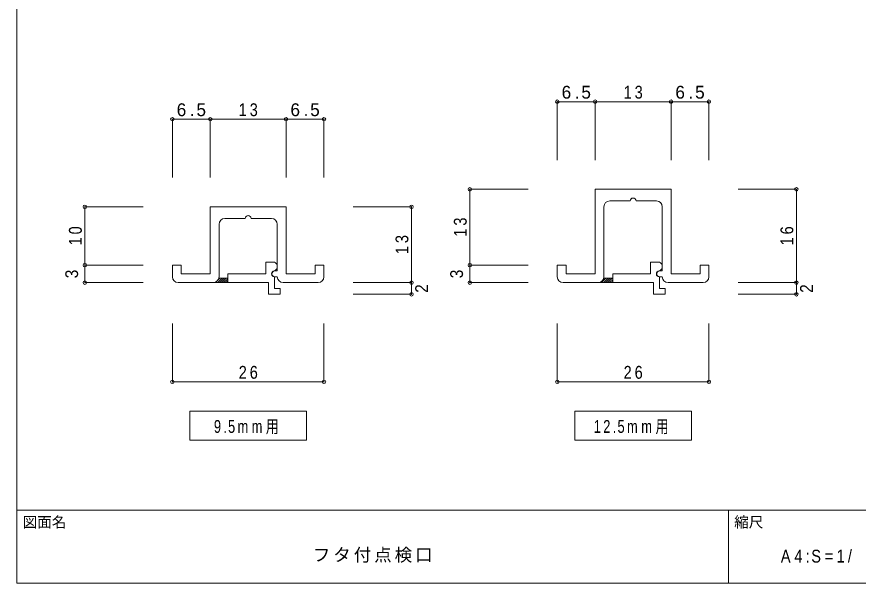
# Model space of a CAD drawing. Units: millimetres on the paper. Extents: x -141 to 141, y -98 to 98.
# Drawn here: x -141 to 3.3, y -97.5 to -0.5 of the extents above; entities that cross this region are included whole.
import ezdxf
from ezdxf.enums import TextEntityAlignment as Align

# ---------------------------------------------------------------- set-up
doc = ezdxf.new("R2010")
doc.units = ezdxf.units.MM
doc.header["$PDMODE"] = 32
doc.header["$PDSIZE"] = 0.6
for name, color, linetype, lineweight in [('0-0_ＫＢ製品', 2, 'Continuous', 9), ('0-2_ハッチ', 7, 'Continuous', 9), ('0-3_寸法', 4, 'Continuous', 9), ('0-5_文字', 7, 'Continuous', 9), ('0-8_他製品', 7, 'Continuous', 9), ('F-0_図面枠', 5, 'Continuous', 9), ('F-5_F-5ﾚｲﾔ', 7, 'Continuous', 9)]:
    doc.layers.add(name, color=color, linetype=linetype, lineweight=lineweight)
doc.styles.add('HGｺﾞｼｯｸM', font='')
doc.styles.get('HGｺﾞｼｯｸM').set_extended_font_data('HGｺﾞｼｯｸM')

msp = doc.modelspace()

# ---------------------------------------------------------------- linework, layer by layer
at = {"layer": '0-0_ＫＢ製品'}
for p, q in [((-41.833, -30), (-28.833, -30)), ((-41.833, -44.5), (-41.833, -30)), ((-28.833, -30), (-28.833, -44.5)), ((-107.833, -33), (-94.833, -33)), ((-107.833, -44.5), (-107.833, -33)), ((-94.833, -33), (-94.833, -44.5)), ((-40.333, -33), (-40.333, -45)), ((-39.333, -32), (-35.833, -32)), ((-31.333, -32), (-34.833, -32)), ((-30.333, -44), (-30.333, -33)), ((-106.333, -36), (-106.333, -45)), ((-105.333, -35), (-101.833, -35)), ((-97.333, -35), (-100.833, -35)), ((-96.333, -44), (-96.333, -36)), ((-114.333, -45), (-114.333, -43)), ((-114.333, -43), (-112.833, -43)), ((-112.833, -43), (-112.833, -44.5)), ((-98.333, -42.5), (-96.833, -42.5)), ((-98.333, -44.5), (-98.333, -42.5)), ((-89.833, -43), (-89.833, -44.5)), ((-88.333, -43), (-89.833, -43)), ((-88.333, -45), (-88.333, -43)), ((-48.333, -45), (-48.333, -43)), ((-48.333, -43), (-46.833, -43)), ((-46.833, -43), (-46.833, -44.5)), ((-32.333, -42.5), (-30.833, -42.5)), ((-32.333, -44.5), (-32.333, -42.5)), ((-23.833, -43), (-23.833, -44.5)), ((-22.333, -43), (-23.833, -43)), ((-22.333, -45), (-22.333, -43)), ((-112.833, -44.5), (-107.833, -44.5)), ((-104.833, -44.5), (-98.333, -44.5)), ((-104.833, -45.256), (-104.833, -44.5)), ((-96.777, -44.001), (-96.333, -44.001)), ((-89.833, -44.5), (-94.833, -44.5)), ((-46.833, -44.5), (-41.833, -44.5)), ((-38.833, -44.5), (-32.333, -44.5)), ((-38.833, -45.256), (-38.833, -44.5)), ((-30.777, -44.001), (-30.333, -44.001)), ((-23.833, -44.5), (-28.833, -44.5)), ((-113.333, -46), (-107.333, -46)), ((-104.833, -45.256), (-104.833, -46)), ((-104.833, -46), (-97.833, -46)), ((-97.833, -46), (-97.833, -48)), ((-96.833, -45), (-96.833, -47)), ((-96.777, -45.001), (-96.333, -45.001)), ((-89.333, -46), (-95.333, -46)), ((-47.333, -46), (-41.333, -46)), ((-38.833, -45.256), (-38.833, -46)), ((-38.833, -46), (-31.833, -46)), ((-31.833, -46), (-31.833, -48)), ((-30.833, -45), (-30.833, -47)), ((-30.777, -45.001), (-30.333, -45.001)), ((-23.333, -46), (-29.333, -46)), ((-95.833, -47), (-96.833, -47)), ((-95.833, -48), (-95.833, -47)), ((-29.833, -47), (-30.833, -47)), ((-29.833, -48), (-29.833, -47)), ((-97.833, -48), (-95.833, -48)), ((-31.833, -48), (-29.833, -48))]:
    msp.add_line(p, q, dxfattribs=at)
for centre, radius, start, end in [((-35.333, -32), 0.5, 0, 180), ((-39.333, -33), 1, 90, 180), ((-31.333, -33), 1, 0, 90), ((-101.333, -35), 0.5, 0, 180), ((-105.333, -36), 1, 90, 180), ((-97.333, -36), 1, 0, 90), ((-97.146, -43.25), 0.813, 292.61986, 67.38013), ((-31.146, -43.25), 0.813, 292.61986, 67.38013), ((-96.833, -44.5), 0.5, 90, 269.99998), ((-96.777, -44.501), 0.5, 90, 269.99998), ((-30.833, -44.5), 0.5, 90, 269.99998), ((-30.777, -44.501), 0.5, 90, 269.99998), ((-113.333, -45), 1, 180, 270), ((-107.333, -45), 1, 270, 0), ((-95.333, -45), 1, 180, 270), ((-89.333, -45), 1, 270, 0), ((-47.333, -45), 1, 180, 270), ((-41.333, -45), 1, 270, 0), ((-29.333, -45), 1, 180, 270), ((-23.333, -45), 1, 270, 0)]:
    msp.add_arc(centre, radius, start, end, dxfattribs=at)
at = {"layer": '0-2_ハッチ'}
for p, q in [((-107.265, -46), (-107.263, -45.998)), ((-106.912, -46), (-106.168, -45.256)), ((-106.558, -46), (-105.814, -45.256)), ((-106.205, -46), (-105.461, -45.256)), ((-105.851, -46), (-105.107, -45.256)), ((-105.498, -46), (-104.833, -45.336)), ((-105.144, -46), (-104.833, -45.689)), ((-41.08, -46), (-41.035, -45.954)), ((-40.727, -46), (-39.983, -45.256)), ((-40.379, -45.299), (-40.336, -45.256)), ((-40.373, -46), (-39.629, -45.256)), ((-40.02, -46), (-39.276, -45.256)), ((-39.666, -46), (-38.922, -45.256)), ((-39.312, -46), (-38.833, -45.521)), ((-38.959, -46), (-38.833, -45.874))]:
    msp.add_line(p, q, dxfattribs=at)
at = {"layer": '0-3_寸法'}
for p, q in [((-48.333, -15), (-41.833, -15)), ((-48.333, -15), (-48.333, -25)), ((-41.833, -15), (-41.833, -25)), ((-41.833, -15), (-28.833, -15)), ((-28.833, -15), (-28.833, -25)), ((-28.833, -15), (-22.333, -15)), ((-22.333, -15), (-22.333, -25)), ((-114.333, -18), (-107.833, -18)), ((-114.333, -18), (-114.333, -28)), ((-107.833, -18), (-107.833, -28)), ((-107.833, -18), (-94.833, -18)), ((-94.833, -18), (-94.833, -28)), ((-94.833, -18), (-88.333, -18)), ((-88.333, -18), (-88.333, -28)), ((-63.333, -30), (-63.333, -43)), ((-63.333, -30), (-53.333, -30)), ((-7.333, -30), (-17.333, -30)), ((-7.333, -30), (-7.333, -46)), ((-129.333, -43), (-129.333, -33)), ((-129.333, -33), (-119.333, -33)), ((-73.333, -33), (-83.333, -33)), ((-73.333, -46), (-73.333, -33)), ((-129.333, -46), (-129.333, -43)), ((-129.333, -43), (-119.333, -43)), ((-63.333, -43), (-53.333, -43)), ((-63.333, -43), (-63.333, -46)), ((-129.333, -46), (-119.333, -46)), ((-73.333, -46), (-83.333, -46)), ((-73.333, -48), (-73.333, -46)), ((-63.333, -46), (-53.333, -46)), ((-7.333, -46), (-17.333, -46)), ((-7.333, -46), (-7.333, -48)), ((-73.333, -48), (-83.333, -48)), ((-7.333, -48), (-17.333, -48)), ((-114.333, -63), (-114.333, -53)), ((-88.333, -63), (-88.333, -53)), ((-48.333, -63), (-48.333, -53)), ((-22.333, -63), (-22.333, -53)), ((-114.333, -63), (-88.333, -63)), ((-48.333, -63), (-22.333, -63))]:
    msp.add_line(p, q, dxfattribs=at)
for p in [(-48.333, -15), (-41.833, -15), (-28.833, -15), (-22.333, -15), (-114.333, -18), (-107.833, -18), (-94.833, -18), (-88.333, -18), (-63.333, -30), (-7.333, -30), (-129.333, -33), (-73.333, -33), (-129.333, -43), (-63.333, -43), (-129.333, -46), (-73.333, -46), (-63.333, -46), (-7.333, -46), (-73.333, -48), (-7.333, -48), (-114.333, -63), (-88.333, -63), (-48.333, -63), (-22.333, -63)]:
    msp.add_point(p, dxfattribs=at)
at = {"layer": '0-5_文字'}
for points in [[(-111.333, -73), (-91.333, -73), (-91.333, -68), (-111.333, -68)], [(-45.333, -73), (-25.333, -73), (-25.333, -68), (-45.333, -68)]]:
    msp.add_lwpolyline(points, close=True, dxfattribs=at)
at = {"layer": '0-8_他製品'}
for p, q in [((-107.333, -46), (-104.833, -46)), ((-106.367, -45.256), (-104.833, -45.256)), ((-38.833, -46), (-41.333, -46)), ((-40.367, -45.256), (-38.833, -45.256))]:
    msp.add_line(p, q, dxfattribs=at)
at = {"layer": 'F-0_図面枠'}
for p, q in [((-141, -97.5), (-141, 97.5)), ((-141, -85), (141, -85)), ((-19, -97.5), (-19, -85)), ((141, -97.5), (-141, -97.5))]:
    msp.add_line(p, q, dxfattribs=at)

# ---------------------------------------------------------------- texts
at = {"layer": '0-3_寸法', "color": 7, "style": 'HGｺﾞｼｯｸM', "width": 0.9}
for s, p in [('3', (-129.833, -45.25)), ('3', (-63.833, -45.25)), ('2', (-69.833, -47.75)), ('2', (-3.833, -47.75))]:
    msp.add_text(s, height=2.199, rotation=90, dxfattribs=at).set_placement(p, align=Align.BOTTOM_LEFT)
at = {"layer": '0-3_寸法', "color": 7, "char_height": 2.199, "attachment_point": 7, "style": 'HGｺﾞｼｯｸM'}
for s, insert in [('\\T1.38;6.5', (-47.583, -14.5)), ('\\T1.36;\\W0.85;13', (-36.958, -14.5)), ('\\T1.38;6.5', (-28.083, -14.5)), ('\\T1.38;6.5', (-113.583, -17.5)), ('\\T1.36;\\W0.85;13', (-102.958, -17.5)), ('\\T1.38;6.5', (-94.083, -17.5)), ('\\T1.36;\\W0.85;26', (-102.958, -62.5)), ('\\T1.36;\\W0.85;26', (-36.958, -62.5))]:
    msp.add_mtext(s, dxfattribs=dict(at, insert=insert))
at = {"layer": '0-3_寸法', "color": 7, "char_height": 2.199, "attachment_point": 7, "rotation": 90, "style": 'HGｺﾞｼｯｸM'}
for s, insert in [('\\T1.36;\\W0.85;13', (-63.833, -38.125)), ('\\T1.36;\\W0.85;10', (-129.833, -39.625)), ('\\T1.36;\\W0.85;16', (-7.833, -39.625)), ('\\T1.36;\\W0.85;13', (-73.833, -41.125))]:
    msp.add_mtext(s, dxfattribs=dict(at, insert=insert))
at = {"layer": '0-5_文字', "char_height": 2.199, "attachment_point": 7, "style": 'HGｺﾞｼｯｸM'}
for s, insert in [('\\T1.32;\\W0.75;9.5mm用', (-107.208, -72)), ('\\T1.33;\\W0.75;12.5mm用', (-42.083, -72))]:
    msp.add_mtext(s, dxfattribs=dict(at, insert=insert))
at = {"layer": 'F-0_図面枠', "color": 7, "style": 'HGｺﾞｼｯｸM'}
msp.add_text('図面名', height=1.833, dxfattribs=at).set_placement((-140, -88.5), align=Align.BOTTOM_LEFT)
at = {"layer": 'F-5_F-5ﾚｲﾔ', "style": 'HGｺﾞｼｯｸM'}
msp.add_text('縮尺', height=1.833, dxfattribs=at).set_placement((-18, -88.5), align=Align.BOTTOM_LEFT)
at = {"layer": 'F-5_F-5ﾚｲﾔ', "char_height": 2.199, "attachment_point": 7, "style": 'HGｺﾞｼｯｸM'}
for s, insert in [('\\T1.17;フタ付点検口', (-90.25, -94)), ('\\T1.39;\\W0.85;A4:S=1/', (-10, -94))]:
    msp.add_mtext(s, dxfattribs=dict(at, insert=insert))

doc.saveas('drawing.dxf')
